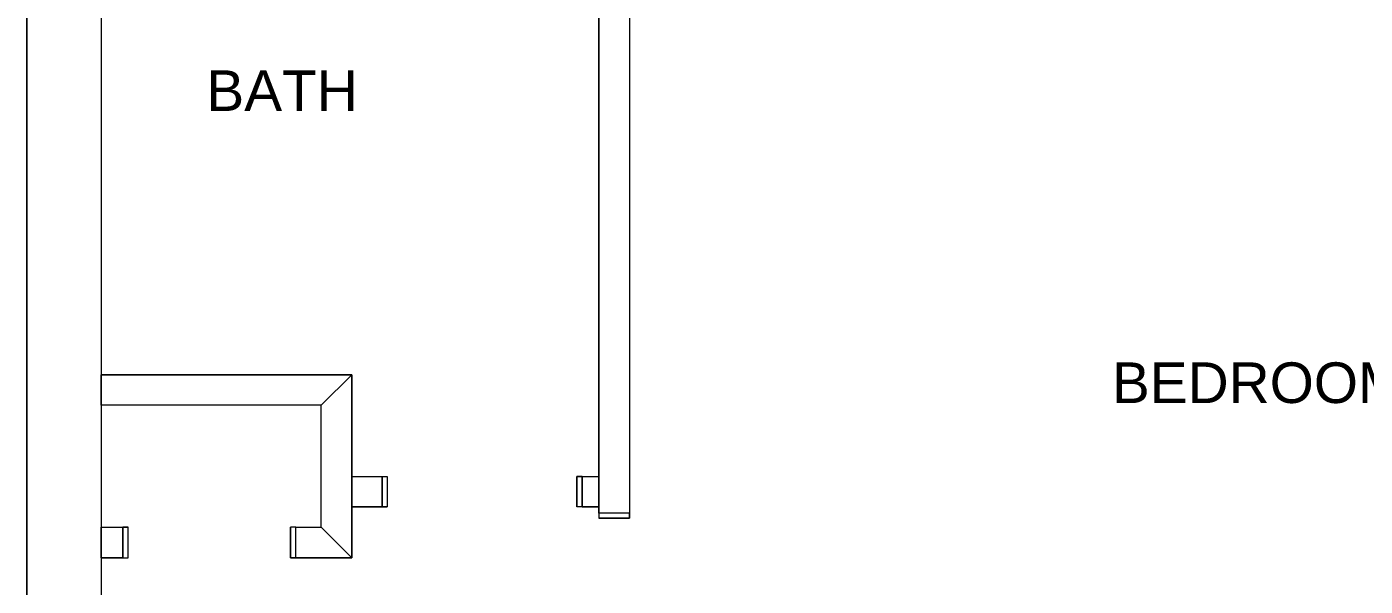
# Model space of a CAD drawing. Header units: inches. Extents: x -394 to 2550, y -2115 to -791.
# Drawn here: x 1602.9 to 1800.5, y -1258.2 to -1175.6 of the extents above; entities that cross this region are included whole.
import ezdxf

# ---------------------------------------------------------------- set-up
doc = ezdxf.new("R2010")
doc.units = ezdxf.units.IN
doc.header["$MEASUREMENT"] = 0
doc.layers.add('B_Walls', color=7, linetype='Continuous', lineweight=13)
doc.styles.get("Standard").update_dxf_attribs({"font": 'arial.ttf'})

msp = doc.modelspace()

# ---------------------------------------------------------------- linework, layer by layer
at = {"layer": 'B_Walls'}
for p, q in [((1602.92, -1550.92), (1602.92, -1128.75)), ((1602.92, -1128.75), (1602.92, -1550.92)), ((1687.38, -1247.42), (1687.38, -1138.25)), ((1687.38, -1138.25), (1687.38, -1242)), ((1691.88, -1138.25), (1691.88, -1247.42)), ((1691.88, -1138.25), (1691.88, -1247.42)), ((1613.92, -1173.25), (1613.92, -1550.92)), ((1613.92, -1173.25), (1613.92, -1227)), ((1613.92, -1231.5), (1613.92, -1227)), ((1613.92, -1227), (1650.88, -1227)), ((1650.88, -1227), (1613.92, -1227)), ((1646.38, -1231.5), (1650.88, -1227)), ((1650.88, -1227), (1646.38, -1231.5)), ((1650.88, -1227), (1650.88, -1254)), ((1650.88, -1242), (1650.88, -1227)), ((1613.92, -1231.5), (1613.92, -1249.5)), ((1646.38, -1231.5), (1613.92, -1231.5)), ((1646.38, -1231.5), (1613.92, -1231.5)), ((1646.38, -1249.5), (1646.38, -1231.5)), ((1646.38, -1249.5), (1646.38, -1231.5)), ((1650.88, -1246.5), (1650.88, -1242)), ((1650.88, -1242), (1655.38, -1242)), ((1650.88, -1242), (1655.38, -1242)), ((1655.38, -1242), (1655.38, -1246.5)), ((1655.38, -1242), (1655.38, -1246.5)), ((1655.38, -1242), (1656.13, -1242)), ((1655.38, -1246.5), (1655.38, -1242)), ((1655.38, -1242), (1656.13, -1242)), ((1656.13, -1242), (1656.13, -1246.5)), ((1656.13, -1242), (1656.13, -1246.5)), ((1684.13, -1242), (1684.88, -1242)), ((1684.13, -1246.5), (1684.13, -1242)), ((1684.88, -1242), (1684.13, -1242)), ((1684.13, -1242), (1684.13, -1246.5)), ((1684.88, -1246.5), (1684.88, -1242)), ((1684.88, -1242), (1687.38, -1242)), ((1684.88, -1242), (1687.38, -1242)), ((1684.88, -1242), (1684.88, -1246.5)), ((1684.88, -1242), (1684.88, -1246.5)), ((1687.38, -1242), (1687.38, -1246.5)), ((1655.38, -1246.5), (1650.88, -1246.5)), ((1650.88, -1246.5), (1655.38, -1246.5)), ((1650.88, -1246.5), (1650.88, -1254)), ((1650.88, -1254), (1650.88, -1246.5)), ((1656.13, -1246.5), (1655.38, -1246.5)), ((1655.38, -1246.5), (1656.13, -1246.5)), ((1684.88, -1246.5), (1684.13, -1246.5)), ((1684.88, -1246.5), (1684.13, -1246.5)), ((1687.38, -1246.5), (1684.88, -1246.5)), ((1684.88, -1246.5), (1687.38, -1246.5)), ((1687.38, -1246.5), (1687.38, -1247.42)), ((1691.88, -1247.42), (1687.38, -1247.42)), ((1687.38, -1247.42), (1687.38, -1248.17)), ((1691.88, -1247.42), (1687.38, -1247.42)), ((1687.38, -1247.42), (1687.38, -1248.17)), ((1691.88, -1247.42), (1687.38, -1247.42)), ((1691.88, -1248.17), (1687.38, -1248.17)), ((1687.38, -1248.17), (1691.88, -1248.17)), ((1691.88, -1247.42), (1691.88, -1248.17)), ((1691.88, -1248.17), (1691.88, -1247.42)), ((1613.92, -1254), (1613.92, -1249.5)), ((1613.92, -1249.5), (1617.12, -1249.5)), ((1613.92, -1249.5), (1617.12, -1249.5)), ((1617.12, -1249.5), (1617.12, -1254)), ((1617.12, -1249.5), (1617.87, -1249.5)), ((1617.87, -1249.5), (1617.12, -1249.5)), ((1617.12, -1249.5), (1617.12, -1254)), ((1617.12, -1254), (1617.12, -1249.5)), ((1617.87, -1254), (1617.87, -1249.5)), ((1617.87, -1254), (1617.87, -1249.5)), ((1642.62, -1249.5), (1641.87, -1249.5)), ((1641.87, -1254), (1641.87, -1249.5)), ((1642.62, -1249.5), (1641.87, -1249.5)), ((1641.87, -1249.5), (1641.87, -1254)), ((1642.62, -1254), (1642.62, -1249.5)), ((1642.62, -1249.5), (1646.38, -1249.5)), ((1642.62, -1249.5), (1646.38, -1249.5)), ((1642.62, -1254), (1642.62, -1249.5)), ((1642.62, -1254), (1642.62, -1249.5)), ((1646.38, -1249.5), (1650.88, -1254)), ((1650.88, -1254), (1646.38, -1249.5)), ((1613.92, -1254), (1613.92, -1460.67)), ((1617.12, -1254), (1613.92, -1254)), ((1613.92, -1254), (1617.12, -1254)), ((1617.12, -1254), (1617.87, -1254)), ((1617.12, -1254), (1617.87, -1254)), ((1642.62, -1254), (1641.87, -1254)), ((1641.87, -1254), (1642.62, -1254)), ((1650.88, -1254), (1642.62, -1254)), ((1642.62, -1254), (1650.88, -1254))]:
    msp.add_line(p, q, dxfattribs=at)

# ---------------------------------------------------------------- texts
for s, p in [('BATH', (1629.43, -1188.03)), ('BEDROOM #3', (1763.09, -1231.16))]:
    msp.add_text(s, height=6, dxfattribs=at).set_placement(p)

doc.saveas('drawing.dxf')
